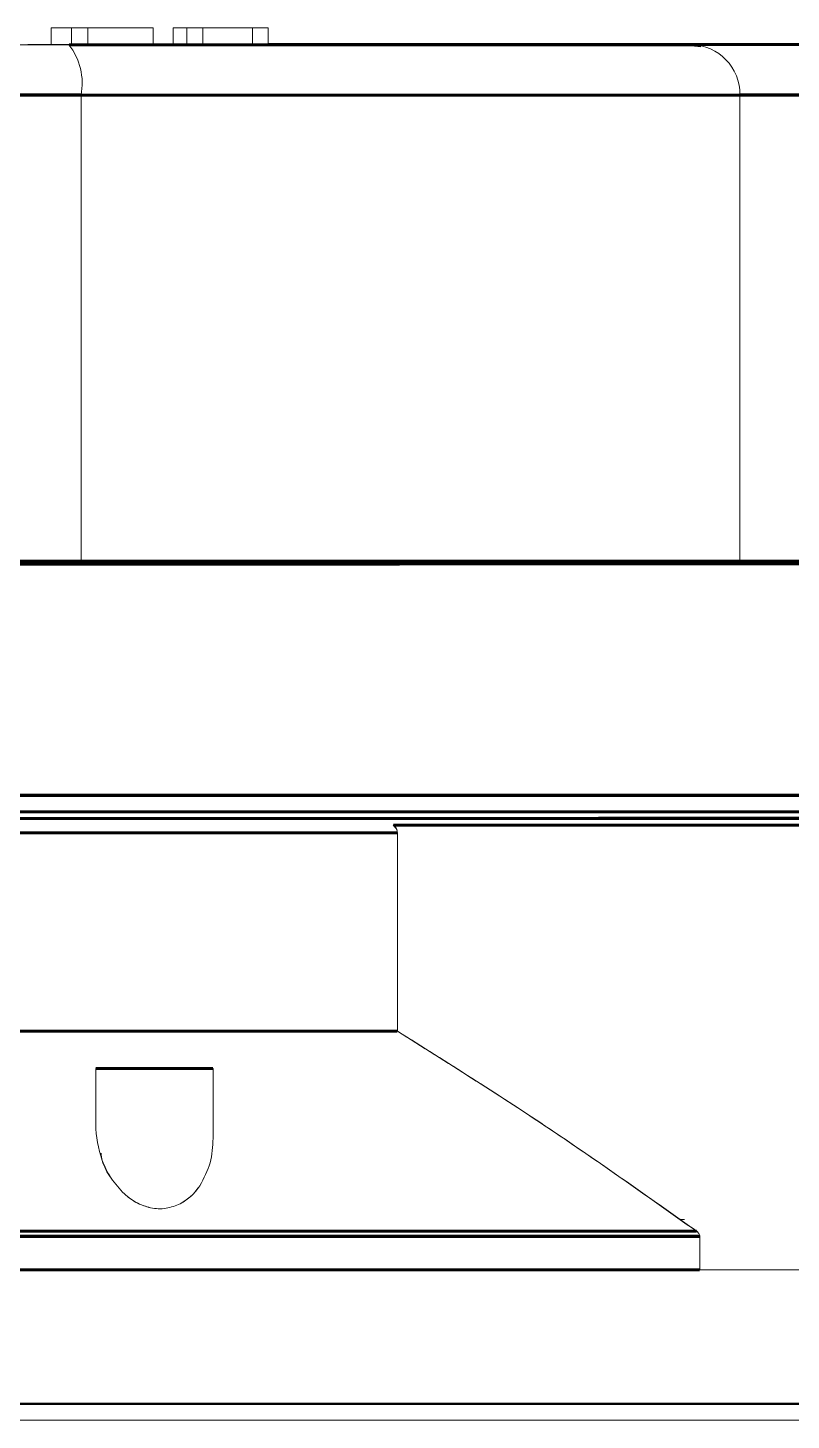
# Model space of a CAD drawing. Header units: millimetres. Extents: x -16985 to -606, y 2122 to 9380.
# Drawn here: x -12822.9 to -12777.4, y 7658.1 to 7741.1 of the extents above; entities that cross this region are included whole.
import ezdxf

# ---------------------------------------------------------------- set-up
doc = ezdxf.new("R2010")
doc.units = ezdxf.units.MM
doc.linetypes.add('K5LT_THIN', pattern=[0])

msp = doc.modelspace()

# ---------------------------------------------------------------- linework, layer by layer
at = {"color": 7, "linetype": 'K5LT_THIN', "lineweight": 18}
for p, q in [((-12821.524, 7741.069), (-12820.309, 7741.069)), ((-12820.309, 7741.069), (-12821.524, 7741.069)), ((-12821.524, 7741.069), (-12821.524, 7740.069)), ((-12819.339, 7741.069), (-12820.309, 7741.069)), ((-12820.309, 7741.069), (-12820.309, 7740.069)), ((-12820.309, 7741.069), (-12820.309, 7741.069)), ((-12820.309, 7741.069), (-12819.296, 7741.069)), ((-12820.309, 7741.069), (-12820.309, 7741.069)), ((-12819.339, 7740.069), (-12819.339, 7741.069)), ((-12815.448, 7741.069), (-12819.339, 7741.069)), ((-12819.296, 7741.069), (-12816.233, 7741.069)), ((-12819.296, 7741.069), (-12815.448, 7741.069)), ((-12819.296, 7741.069), (-12819.296, 7741.069)), ((-12819.296, 7741.069), (-12819.296, 7741.069)), ((-12816.233, 7741.069), (-12819.296, 7741.069)), ((-12815.448, 7741.069), (-12815.448, 7741.069)), ((-12815.448, 7741.069), (-12815.448, 7740.069)), ((-12814.254, 7740.069), (-12814.254, 7741.069)), ((-12813.308, 7741.069), (-12814.254, 7741.069)), ((-12814.254, 7741.069), (-12814.251, 7741.069)), ((-12814.25, 7741.069), (-12814.254, 7741.069)), ((-12814.251, 7741.069), (-12814.244, 7741.069)), ((-12814.243, 7741.069), (-12814.25, 7741.069)), ((-12814.244, 7741.069), (-12814.208, 7741.069)), ((-12814.152, 7741.069), (-12814.243, 7741.069)), ((-12814.208, 7741.069), (-12814.145, 7741.069)), ((-12814.07, 7741.069), (-12814.152, 7741.069)), ((-12814.145, 7741.069), (-12814.047, 7741.069)), ((-12813.958, 7741.069), (-12814.07, 7741.069)), ((-12814.047, 7741.069), (-12813.913, 7741.069)), ((-12813.82, 7741.069), (-12813.958, 7741.069)), ((-12813.913, 7741.069), (-12813.742, 7741.069)), ((-12813.656, 7741.069), (-12813.82, 7741.069)), ((-12813.742, 7741.069), (-12813.539, 7741.069)), ((-12813.471, 7741.069), (-12813.656, 7741.069)), ((-12813.539, 7741.069), (-12813.425, 7741.069)), ((-12813.266, 7741.069), (-12813.471, 7741.069)), ((-12813.392, 7741.069), (-12813.444, 7741.069)), ((-12813.444, 7741.069), (-12813.326, 7741.069)), ((-12813.444, 7740.069), (-12813.444, 7741.069)), ((-12812.482, 7741.069), (-12813.444, 7741.069)), ((-12813.392, 7741.069), (-12812.331, 7741.069)), ((-12813.338, 7741.069), (-12813.339, 7741.069)), ((-12813.326, 7741.069), (-12813.208, 7741.069)), ((-12813.308, 7741.069), (-12813.308, 7741.069)), ((-12811.618, 7741.069), (-12813.308, 7741.069)), ((-12813.308, 7741.069), (-12813.215, 7741.069)), ((-12813.024, 7741.069), (-12813.284, 7741.069)), ((-12813.046, 7741.069), (-12813.266, 7741.069)), ((-12813.215, 7741.069), (-12813.121, 7741.069)), ((-12813.208, 7741.069), (-12812.968, 7741.069)), ((-12811.49, 7741.069), (-12813.14, 7741.069)), ((-12813.14, 7741.069), (-12813.136, 7741.069)), ((-12813.14, 7741.069), (-12812.513, 7741.069)), ((-12813.136, 7741.069), (-12813.122, 7741.069)), ((-12813.122, 7741.069), (-12813.058, 7741.069)), ((-12813.121, 7741.069), (-12812.925, 7741.069)), ((-12813.058, 7741.069), (-12812.936, 7741.069)), ((-12812.296, 7741.069), (-12813.046, 7741.069)), ((-12813.012, 7741.069), (-12813.041, 7741.069)), ((-12812.871, 7741.069), (-12813.024, 7741.069)), ((-12812.976, 7741.069), (-12813.012, 7741.069)), ((-12812.924, 7741.069), (-12812.963, 7741.069)), ((-12812.936, 7741.069), (-12812.745, 7741.069)), ((-12812.925, 7741.069), (-12812.72, 7741.069)), ((-12812.807, 7741.069), (-12812.924, 7741.069)), ((-12812.603, 7741.069), (-12812.871, 7741.069)), ((-12812.67, 7741.069), (-12812.807, 7741.069)), ((-12812.745, 7741.069), (-12812.447, 7741.069)), ((-12812.725, 7741.069), (-12812.482, 7741.069)), ((-12812.72, 7741.069), (-12812.506, 7741.069)), ((-12812.593, 7741.069), (-12812.67, 7741.069)), ((-12812.513, 7741.069), (-12811.352, 7741.069)), ((-12812.506, 7741.069), (-12812.065, 7741.069)), ((-12812.482, 7741.069), (-12812.482, 7740.069)), ((-12809.536, 7741.069), (-12812.482, 7741.069)), ((-12812.447, 7741.069), (-12812.318, 7741.069)), ((-12812.105, 7741.069), (-12812.385, 7741.069)), ((-12812.318, 7741.069), (-12812.18, 7741.069)), ((-12811.753, 7741.069), (-12812.296, 7741.069)), ((-12812.273, 7741.069), (-12812.065, 7741.069)), ((-12812.18, 7741.069), (-12812.013, 7741.069)), ((-12811.957, 7741.069), (-12812.105, 7741.069)), ((-12811.812, 7741.069), (-12812.071, 7741.069)), ((-12812.065, 7741.069), (-12811.842, 7741.069)), ((-12812.065, 7741.069), (-12811.65, 7741.069)), ((-12812.013, 7741.069), (-12811.841, 7741.069)), ((-12811.656, 7741.069), (-12811.957, 7741.069)), ((-12811.841, 7741.069), (-12811.666, 7741.069)), ((-12811.309, 7741.069), (-12811.812, 7741.069)), ((-12811.615, 7741.069), (-12811.753, 7741.069)), ((-12811.666, 7741.069), (-12811.49, 7741.069)), ((-12811.65, 7741.069), (-12811.243, 7741.069)), ((-12809.724, 7741.069), (-12811.618, 7741.069)), ((-12811.618, 7741.069), (-12811.367, 7741.069)), ((-12811.477, 7741.069), (-12811.615, 7741.069)), ((-12811.49, 7741.069), (-12811.49, 7741.069)), ((-12811.49, 7741.069), (-12811.399, 7741.069)), ((-12810.344, 7741.069), (-12811.49, 7741.069)), ((-12811.477, 7741.069), (-12811.477, 7741.069)), ((-12811.345, 7741.069), (-12811.477, 7741.069)), ((-12811.477, 7741.069), (-12809.547, 7741.069)), ((-12811.399, 7741.069), (-12811.309, 7741.069)), ((-12811.367, 7741.069), (-12811.118, 7741.069)), ((-12811.138, 7741.069), (-12811.352, 7741.069)), ((-12811.352, 7741.069), (-12809.718, 7741.069)), ((-12811.212, 7741.069), (-12811.345, 7741.069)), ((-12811.073, 7741.069), (-12811.309, 7741.069)), ((-12811.309, 7741.069), (-12811.13, 7741.069)), ((-12811.243, 7741.069), (-12810.849, 7741.069)), ((-12810.949, 7741.069), (-12811.212, 7741.069)), ((-12810.925, 7741.069), (-12811.138, 7741.069)), ((-12811.13, 7741.069), (-12810.997, 7741.069)), ((-12811.118, 7741.069), (-12810.628, 7741.069)), ((-12810.649, 7741.069), (-12811.073, 7741.069)), ((-12810.997, 7741.069), (-12810.869, 7741.069)), ((-12810.689, 7741.069), (-12810.949, 7741.069)), ((-12810.505, 7741.069), (-12810.925, 7741.069)), ((-12810.869, 7741.069), (-12810.589, 7741.069)), ((-12810.849, 7741.069), (-12810.475, 7741.069)), ((-12810.436, 7741.069), (-12810.689, 7741.069)), ((-12810.465, 7741.069), (-12810.649, 7741.069)), ((-12810.628, 7741.069), (-12810.393, 7741.069)), ((-12810.589, 7741.069), (-12810.463, 7741.069)), ((-12810.102, 7741.069), (-12810.505, 7741.069)), ((-12810.475, 7741.069), (-12810.126, 7741.069)), ((-12810.2, 7741.069), (-12810.465, 7741.069)), ((-12810.463, 7741.069), (-12810.344, 7741.069)), ((-12810.193, 7741.069), (-12810.436, 7741.069)), ((-12810.393, 7741.069), (-12810.163, 7741.069)), ((-12810.344, 7741.069), (-12810.246, 7741.069)), ((-12810.246, 7741.069), (-12810.156, 7741.069)), ((-12810.057, 7741.069), (-12810.2, 7741.069)), ((-12809.961, 7741.069), (-12810.193, 7741.069)), ((-12810.163, 7741.069), (-12809.94, 7741.069)), ((-12810.156, 7741.069), (-12810.007, 7741.069)), ((-12810.126, 7741.069), (-12809.811, 7741.069)), ((-12809.907, 7741.069), (-12810.102, 7741.069)), ((-12809.941, 7741.069), (-12810.057, 7741.069)), ((-12810.007, 7741.069), (-12809.891, 7741.069)), ((-12809.745, 7741.069), (-12809.961, 7741.069)), ((-12809.799, 7741.069), (-12809.941, 7741.069)), ((-12809.94, 7741.069), (-12809.724, 7741.069)), ((-12809.718, 7741.069), (-12809.907, 7741.069)), ((-12809.891, 7741.069), (-12809.807, 7741.069)), ((-12809.811, 7741.069), (-12809.67, 7741.069)), ((-12809.807, 7741.069), (-12809.753, 7741.069)), ((-12809.754, 7741.069), (-12809.799, 7741.069)), ((-12809.724, 7741.069), (-12809.754, 7741.069)), ((-12809.753, 7741.069), (-12809.739, 7741.069)), ((-12809.645, 7741.069), (-12809.745, 7741.069)), ((-12809.739, 7741.069), (-12809.703, 7741.069)), ((-12809.718, 7741.069), (-12809.697, 7741.069)), ((-12809.709, 7741.069), (-12809.718, 7741.069)), ((-12809.703, 7741.069), (-12809.7, 7741.069)), ((-12809.7, 7741.069), (-12809.697, 7741.069)), ((-12809.697, 7741.069), (-12809.698, 7741.069)), ((-12809.547, 7741.069), (-12809.645, 7741.069)), ((-12809.41, 7741.069), (-12809.547, 7741.069)), ((-12809.536, 7741.069), (-12809.536, 7740.069)), ((-12809.282, 7741.069), (-12809.41, 7741.069)), ((-12809.405, 7741.069), (-12809.282, 7741.069)), ((-12809.282, 7741.069), (-12809.071, 7741.069)), ((-12809.068, 7741.069), (-12809.282, 7741.069)), ((-12809.071, 7741.069), (-12808.903, 7741.069)), ((-12808.773, 7741.069), (-12809.068, 7741.069)), ((-12808.903, 7741.069), (-12808.685, 7741.069)), ((-12808.694, 7741.069), (-12808.773, 7741.069)), ((-12808.655, 7741.069), (-12808.694, 7741.069)), ((-12808.685, 7741.069), (-12808.627, 7741.069)), ((-12808.624, 7741.069), (-12808.655, 7741.069)), ((-12808.627, 7741.069), (-12808.594, 7741.069)), ((-12808.605, 7741.069), (-12808.624, 7741.069)), ((-12808.596, 7741.069), (-12808.605, 7741.069)), ((-12808.585, 7741.069), (-12808.596, 7741.069)), ((-12808.594, 7741.069), (-12808.587, 7741.069)), ((-12808.583, 7741.069), (-12808.585, 7741.069)), ((-12808.583, 7740.069), (-12808.583, 7741.069)), ((-12822.087, 7740.063), (-12823.598, 7740.062)), ((-12822.916, 7740.072), (-12821.524, 7740.072)), ((-12822.916, 7740.072), (-12822.087, 7740.072)), ((-12822.087, 7740.072), (-12821.524, 7740.072)), ((-12820.474, 7740.063), (-12822.087, 7740.063)), ((-12821.524, 7740.069), (-12820.309, 7740.069)), ((-12821.524, 7740.069), (-12820.309, 7740.069)), ((-12813.926, 7740.063), (-12820.474, 7740.063)), ((-12820.309, 7740.069), (-12819.339, 7740.069)), ((-12820.309, 7740.069), (-12819.339, 7740.069)), ((-12819.339, 7740.069), (-12815.448, 7740.069)), ((-12819.339, 7740.069), (-12815.448, 7740.069)), ((-12815.448, 7740.072), (-12814.158, 7740.072)), ((-12815.448, 7740.072), (-12814.177, 7740.072)), ((-12814.152, 7740.069), (-12814.243, 7740.069)), ((-12814.178, 7740.069), (-12814.226, 7740.069)), ((-12814.174, 7740.069), (-12814.145, 7740.069)), ((-12814.145, 7740.069), (-12814.047, 7740.069)), ((-12814.047, 7740.069), (-12813.913, 7740.069)), ((-12807.722, 7740.063), (-12813.926, 7740.063)), ((-12813.913, 7740.069), (-12813.742, 7740.069)), ((-12813.061, 7740.069), (-12813.881, 7740.069)), ((-12813.656, 7740.069), (-12813.82, 7740.069)), ((-12813.742, 7740.069), (-12813.539, 7740.069)), ((-12813.471, 7740.069), (-12813.656, 7740.069)), ((-12813.539, 7740.069), (-12813.444, 7740.069)), ((-12813.444, 7740.069), (-12813.471, 7740.069)), ((-12813.444, 7740.072), (-12813.158, 7740.072)), ((-12813.444, 7740.072), (-12813.177, 7740.072)), ((-12813.392, 7740.069), (-12813.444, 7740.069)), ((-12813.392, 7740.069), (-12813.444, 7740.069)), ((-12813.444, 7740.069), (-12813.208, 7740.069)), ((-12813.444, 7740.069), (-12812.482, 7740.069)), ((-12812.482, 7740.069), (-12813.392, 7740.069)), ((-12813.284, 7740.069), (-12813.392, 7740.069)), ((-12813.224, 7740.069), (-12813.392, 7740.069)), ((-12813.392, 7740.069), (-12813.308, 7740.069)), ((-12813.308, 7740.069), (-12813.061, 7740.069)), ((-12813.308, 7740.069), (-12813.121, 7740.069)), ((-12813.173, 7740.069), (-12813.284, 7740.069)), ((-12813.14, 7740.069), (-12813.224, 7740.069)), ((-12813.208, 7740.069), (-12812.968, 7740.069)), ((-12812.948, 7740.069), (-12813.173, 7740.069)), ((-12813.027, 7740.069), (-12813.142, 7740.069)), ((-12813.121, 7740.069), (-12812.925, 7740.069)), ((-12813.012, 7740.069), (-12813.027, 7740.069)), ((-12812.968, 7740.069), (-12812.725, 7740.069)), ((-12812.641, 7740.069), (-12812.925, 7740.069)), ((-12812.925, 7740.069), (-12812.72, 7740.069)), ((-12812.807, 7740.069), (-12812.846, 7740.069)), ((-12812.67, 7740.069), (-12812.807, 7740.069)), ((-12812.795, 7740.069), (-12811.618, 7740.069)), ((-12812.513, 7740.069), (-12812.739, 7740.069)), ((-12812.725, 7740.069), (-12812.482, 7740.069)), ((-12812.72, 7740.069), (-12812.506, 7740.069)), ((-12812.677, 7740.069), (-12812.482, 7740.069)), ((-12812.593, 7740.069), (-12812.67, 7740.069)), ((-12812.655, 7740.069), (-12812.564, 7740.069)), ((-12812.487, 7740.069), (-12812.641, 7740.069)), ((-12812.506, 7740.069), (-12812.065, 7740.069)), ((-12812.482, 7740.069), (-12809.536, 7740.069)), ((-12812.105, 7740.069), (-12812.331, 7740.069)), ((-12812.273, 7740.069), (-12812.065, 7740.069)), ((-12812.18, 7740.069), (-12812.111, 7740.069)), ((-12811.615, 7740.069), (-12812.169, 7740.069)), ((-12811.957, 7740.069), (-12812.105, 7740.069)), ((-12812.065, 7740.069), (-12811.65, 7740.069)), ((-12812.065, 7740.069), (-12811.842, 7740.069)), ((-12812.013, 7740.069), (-12811.841, 7740.069)), ((-12811.656, 7740.069), (-12811.957, 7740.069)), ((-12811.477, 7740.069), (-12811.941, 7740.069)), ((-12811.941, 7740.069), (-12811.49, 7740.069)), ((-12811.753, 7740.069), (-12811.927, 7740.069)), ((-12811.92, 7740.072), (-12811.725, 7740.072)), ((-12811.89, 7740.072), (-12811.615, 7740.072)), ((-12811.842, 7740.069), (-12811.618, 7740.069)), ((-12811.841, 7740.069), (-12811.666, 7740.069)), ((-12811.618, 7740.069), (-12811.753, 7740.069)), ((-12811.666, 7740.069), (-12811.618, 7740.069)), ((-12811.65, 7740.069), (-12811.243, 7740.069)), ((-12810.873, 7740.069), (-12811.352, 7740.069)), ((-12811.138, 7740.069), (-12811.352, 7740.069)), ((-12811.345, 7740.072), (-12810.873, 7740.072)), ((-12810.914, 7740.069), (-12811.309, 7740.069)), ((-12811.243, 7740.069), (-12810.849, 7740.069)), ((-12811.242, 7740.069), (-12810.759, 7740.069)), ((-12811.064, 7740.069), (-12811.242, 7740.069)), ((-12811.217, 7740.069), (-12811.13, 7740.069)), ((-12810.949, 7740.069), (-12811.212, 7740.069)), ((-12811.198, 7740.072), (-12811.032, 7740.072)), ((-12810.925, 7740.069), (-12811.138, 7740.069)), ((-12811.13, 7740.069), (-12810.997, 7740.069)), ((-12810.997, 7740.069), (-12810.869, 7740.069)), ((-12810.844, 7740.069), (-12810.925, 7740.069)), ((-12810.897, 7740.069), (-12810.914, 7740.069)), ((-12810.869, 7740.069), (-12810.821, 7740.069)), ((-12810.849, 7740.069), (-12810.475, 7740.069)), ((-12810.475, 7740.069), (-12810.126, 7740.069)), ((-12809.942, 7740.069), (-12810.465, 7740.069)), ((-12810.447, 7740.072), (-12810.21, 7740.072)), ((-12810.203, 7740.069), (-12810.36, 7740.069)), ((-12810.344, 7740.069), (-12810.201, 7740.069)), ((-12810.344, 7740.069), (-12810.246, 7740.069)), ((-12810.193, 7740.069), (-12810.344, 7740.069)), ((-12810.314, 7740.072), (-12810.077, 7740.072)), ((-12810.102, 7740.069), (-12810.301, 7740.069)), ((-12810.051, 7740.069), (-12810.278, 7740.069)), ((-12810.246, 7740.069), (-12810.156, 7740.069)), ((-12810.126, 7740.069), (-12809.811, 7740.069)), ((-12809.799, 7740.069), (-12809.822, 7740.069)), ((-12809.811, 7740.069), (-12809.67, 7740.069)), ((-12809.807, 7740.069), (-12809.753, 7740.069)), ((-12809.792, 7740.069), (-12809.799, 7740.069)), ((-12809.718, 7740.069), (-12809.776, 7740.069)), ((-12809.766, 7740.069), (-12809.724, 7740.069)), ((-12809.753, 7740.069), (-12809.739, 7740.069)), ((-12809.547, 7740.069), (-12809.739, 7740.069)), ((-12809.739, 7740.069), (-12809.718, 7740.069)), ((-12809.697, 7740.069), (-12809.718, 7740.069)), ((-12809.709, 7740.069), (-12809.718, 7740.069)), ((-12809.547, 7740.069), (-12809.698, 7740.069)), ((-12809.663, 7740.072), (-12809.095, 7740.072)), ((-12809.646, 7740.072), (-12808.921, 7740.072)), ((-12808.95, 7740.069), (-12809.547, 7740.069)), ((-12809.41, 7740.069), (-12809.547, 7740.069)), ((-12809.282, 7740.069), (-12809.41, 7740.069)), ((-12809.405, 7740.069), (-12809.282, 7740.069)), ((-12809.282, 7740.069), (-12809.071, 7740.069)), ((-12809.068, 7740.069), (-12809.282, 7740.069)), ((-12809.071, 7740.069), (-12808.775, 7740.069)), ((-12808.88, 7740.069), (-12809.068, 7740.069)), ((-12808.775, 7740.069), (-12808.747, 7740.069)), ((-12808.733, 7740.072), (-12807.721, 7740.072)), ((-12801.976, 7740.063), (-12807.722, 7740.063)), ((-12807.721, 7740.072), (-12801.975, 7740.071)), ((-12796.792, 7740.064), (-12801.976, 7740.063)), ((-12801.975, 7740.071), (-12796.791, 7740.071)), ((-12792.265, 7740.064), (-12796.792, 7740.064)), ((-12796.791, 7740.071), (-12792.264, 7740.07)), ((-12788.477, 7740.065), (-12792.265, 7740.064)), ((-12792.264, 7740.07), (-12788.476, 7740.07)), ((-12785.497, 7740.065), (-12788.477, 7740.065)), ((-12788.476, 7740.07), (-12785.497, 7740.069)), ((-12785.497, 7740.069), (-12783.379, 7740.068)), ((-12783.38, 7740.066), (-12785.497, 7740.065)), ((-12782.84, 7740.066), (-12783.38, 7740.066)), ((-12783.379, 7740.068), (-12782.84, 7740.068)), ((-12782.84, 7740.068), (-12782.059, 7740.068)), ((-12782.059, 7740.066), (-12782.84, 7740.066)), ((-12782.059, 7740.068), (-12781.053, 7740.068)), ((-12781.054, 7740.066), (-12782.059, 7740.066)), ((-12779.849, 7740.067), (-12781.054, 7740.066)), ((-12781.053, 7740.068), (-12779.849, 7740.068)), ((-12779.849, 7740.068), (-12778.473, 7740.068)), ((-12778.473, 7740.067), (-12779.849, 7740.067)), ((-12778.473, 7740.068), (-12776.96, 7740.068)), ((-12776.96, 7740.067), (-12778.473, 7740.067)), ((-12819.746, 7737.062), (-12819.746, 7709.277)), ((-12780.469, 7737.068), (-12780.469, 7737.066)), ((-12780.246, 7737.068), (-12780.469, 7737.068)), ((-12780.469, 7709.281), (-12780.469, 7737.066)), ((-12826.088, 7709.275), (-12819.366, 7709.275)), ((-12822.018, 7709.277), (-12823.016, 7709.277)), ((-12820.919, 7709.277), (-12822.018, 7709.277)), ((-12819.746, 7709.277), (-12820.919, 7709.277)), ((-12812.812, 7709.277), (-12819.746, 7709.277)), ((-12819.366, 7709.275), (-12812.775, 7709.276)), ((-12806.244, 7709.277), (-12812.812, 7709.277)), ((-12812.775, 7709.276), (-12806.377, 7709.276)), ((-12806.377, 7709.276), (-12800.235, 7709.276)), ((-12800.159, 7709.278), (-12806.244, 7709.277)), ((-12800.235, 7709.276), (-12794.407, 7709.276)), ((-12794.671, 7709.278), (-12800.159, 7709.278)), ((-12789.877, 7709.279), (-12794.671, 7709.278)), ((-12794.407, 7709.276), (-12788.949, 7709.277)), ((-12785.867, 7709.279), (-12789.877, 7709.279)), ((-12788.949, 7709.277), (-12783.915, 7709.277)), ((-12782.711, 7709.28), (-12785.867, 7709.279)), ((-12783.915, 7709.277), (-12779.351, 7709.278)), ((-12780.469, 7709.281), (-12782.711, 7709.28)), ((-12780.077, 7709.281), (-12780.469, 7709.281)), ((-12779.509, 7709.281), (-12780.077, 7709.281)), ((-12778.778, 7709.281), (-12779.509, 7709.281)), ((-12779.351, 7709.278), (-12775.304, 7709.278)), ((-12777.902, 7709.281), (-12778.778, 7709.281)), ((-12776.901, 7709.281), (-12777.902, 7709.281)), ((-12801.132, 7693.55), (-12792.618, 7693.55)), ((-12764.875, 7693.549), (-12801.132, 7693.55)), ((-12764.875, 7693.549), (-12801.132, 7693.55)), ((-12800.963, 7693.348), (-12801.132, 7693.55)), ((-12792.618, 7693.55), (-12774.779, 7693.549)), ((-12774.779, 7693.549), (-12792.618, 7693.55)), ((-12800.891, 7693.093), (-12800.891, 7681.277)), ((-12818.875, 7679.049), (-12818.875, 7679.05)), ((-12818.875, 7679.05), (-12811.875, 7679.05)), ((-12818.807, 7679.049), (-12818.875, 7679.049)), ((-12818.875, 7679.049), (-12818.875, 7675.776)), ((-12818.608, 7679.049), (-12818.807, 7679.049)), ((-12818.285, 7679.049), (-12818.608, 7679.049)), ((-12817.849, 7679.049), (-12818.285, 7679.049)), ((-12817.319, 7679.049), (-12817.849, 7679.049)), ((-12816.714, 7679.049), (-12817.319, 7679.049)), ((-12816.875, 7679.049), (-12816.76, 7679.049)), ((-12816.76, 7679.049), (-12816.875, 7679.049)), ((-12816.76, 7679.049), (-12816.435, 7679.049)), ((-12816.435, 7679.049), (-12816.76, 7679.049)), ((-12816.057, 7679.049), (-12816.714, 7679.049)), ((-12816.435, 7679.049), (-12815.948, 7679.049)), ((-12815.948, 7679.049), (-12816.435, 7679.049)), ((-12815.375, 7679.049), (-12816.057, 7679.049)), ((-12815.948, 7679.049), (-12815.375, 7679.049)), ((-12815.375, 7679.049), (-12815.948, 7679.049)), ((-12814.692, 7679.049), (-12815.375, 7679.049)), ((-12815.375, 7679.049), (-12814.801, 7679.049)), ((-12814.801, 7679.049), (-12815.375, 7679.049)), ((-12814.801, 7679.049), (-12814.314, 7679.049)), ((-12814.314, 7679.049), (-12814.801, 7679.049)), ((-12814.035, 7679.049), (-12814.692, 7679.049)), ((-12814.314, 7679.049), (-12813.989, 7679.049)), ((-12813.989, 7679.049), (-12814.314, 7679.049)), ((-12813.43, 7679.049), (-12814.035, 7679.049)), ((-12813.989, 7679.049), (-12813.875, 7679.049)), ((-12813.875, 7679.049), (-12813.989, 7679.049)), ((-12812.9, 7679.049), (-12813.43, 7679.049)), ((-12812.464, 7679.049), (-12812.9, 7679.049)), ((-12812.141, 7679.049), (-12812.464, 7679.049)), ((-12811.942, 7679.049), (-12812.141, 7679.049)), ((-12811.875, 7679.049), (-12811.942, 7679.049)), ((-12811.875, 7679.049), (-12811.875, 7679.05)), ((-12811.875, 7679.05), (-12811.875, 7674.895)), ((-12811.875, 7674.895), (-12811.875, 7679.049)), ((-12783.773, 7670.05), (-12784.006, 7670.05)), ((-12783.049, 7669.348), (-12782.921, 7669.221)), ((-12782.921, 7669.221), (-12783.049, 7669.348)), ((-12782.865, 7667.049), (-12782.865, 7669.049)), ((-12782.865, 7669.049), (-12782.865, 7667.049)), ((-12803.194, 7667.049), (-12823.875, 7667.049)), ((-12823.875, 7667.049), (-12810.068, 7667.049)), ((-12810.068, 7667.049), (-12798.06, 7667.049)), ((-12782.865, 7667.049), (-12803.194, 7667.049)), ((-12782.865, 7667.049), (-12764.875, 7667.049)), ((-12764.875, 7667.049), (-12782.865, 7667.049)), ((-13128.875, 7659.112), (-12096.875, 7659.107)), ((-12096.875, 7659.09), (-13128.875, 7659.095)), ((-12096.875, 7659.038), (-13128.875, 7659.043)), ((-13128.875, 7659.026), (-12096.875, 7659.02)), ((-13126.875, 7659.066), (-12098.875, 7659.066)), ((-12802.875, 7659.11), (-12822.875, 7659.11)), ((-12822.875, 7659.11), (-12822.875, 7659.108)), ((-12822.875, 7659.108), (-12802.875, 7659.108)), ((-12802.875, 7659.108), (-12822.875, 7659.108)), ((-12822.875, 7659.108), (-12822.875, 7659.106)), ((-12822.875, 7659.106), (-12802.875, 7659.106)), ((-12802.875, 7659.105), (-12822.875, 7659.106)), ((-12822.875, 7659.106), (-12822.875, 7659.104)), ((-12822.875, 7659.104), (-12802.875, 7659.103)), ((-12802.875, 7659.1), (-12822.875, 7659.101)), ((-12822.875, 7659.101), (-12822.875, 7659.099)), ((-12822.875, 7659.099), (-12802.875, 7659.099)), ((-12802.875, 7659.098), (-12822.875, 7659.098)), ((-12822.875, 7659.098), (-12822.875, 7659.096)), ((-12822.875, 7659.096), (-12802.875, 7659.096)), ((-12802.875, 7659.096), (-12822.875, 7659.096)), ((-12822.875, 7659.096), (-12822.875, 7659.094)), ((-12822.875, 7659.094), (-12802.875, 7659.094)), ((-12822.875, 7659.039), (-12822.875, 7659.041)), ((-12822.875, 7659.041), (-12802.875, 7659.041)), ((-12822.875, 7659.037), (-12822.875, 7659.039)), ((-12822.875, 7659.039), (-12802.875, 7659.039)), ((-12802.875, 7659.039), (-12822.875, 7659.039)), ((-12802.875, 7659.037), (-12822.875, 7659.037)), ((-12822.875, 7659.034), (-12822.875, 7659.036)), ((-12822.875, 7659.036), (-12802.875, 7659.036)), ((-12802.875, 7659.034), (-12822.875, 7659.034)), ((-12822.875, 7659.029), (-12822.875, 7659.031)), ((-12822.875, 7659.031), (-12802.875, 7659.031)), ((-12822.875, 7659.027), (-12822.875, 7659.029)), ((-12822.875, 7659.029), (-12802.875, 7659.029)), ((-12802.875, 7659.029), (-12822.875, 7659.029)), ((-12802.875, 7659.027), (-12822.875, 7659.027)), ((-12822.875, 7659.024), (-12822.875, 7659.026)), ((-12822.875, 7659.026), (-12802.875, 7659.026)), ((-12802.875, 7659.024), (-12822.875, 7659.024)), ((-12802.875, 7659.108), (-12802.875, 7659.11)), ((-12802.875, 7659.106), (-12802.875, 7659.108)), ((-12802.875, 7659.103), (-12802.875, 7659.105)), ((-12802.875, 7659.099), (-12802.875, 7659.1)), ((-12802.875, 7659.096), (-12802.875, 7659.098)), ((-12802.875, 7659.094), (-12802.875, 7659.096)), ((-12802.875, 7659.041), (-12802.875, 7659.039)), ((-12802.875, 7659.039), (-12802.875, 7659.037)), ((-12802.875, 7659.036), (-12802.875, 7659.034)), ((-12802.875, 7659.031), (-12802.875, 7659.029)), ((-12802.875, 7659.029), (-12802.875, 7659.027)), ((-12802.875, 7659.026), (-12802.875, 7659.024)), ((-12777.875, 7659.11), (-12797.875, 7659.11)), ((-12797.875, 7659.11), (-12797.875, 7659.108)), ((-12797.875, 7659.108), (-12777.875, 7659.108)), ((-12777.875, 7659.108), (-12797.875, 7659.108)), ((-12797.875, 7659.108), (-12797.875, 7659.106)), ((-12797.875, 7659.106), (-12777.875, 7659.106)), ((-12777.875, 7659.105), (-12797.875, 7659.105)), ((-12797.875, 7659.105), (-12797.875, 7659.103)), ((-12797.875, 7659.103), (-12777.875, 7659.103)), ((-12777.875, 7659.1), (-12797.875, 7659.1)), ((-12797.875, 7659.1), (-12797.875, 7659.098)), ((-12797.875, 7659.098), (-12777.875, 7659.098)), ((-12777.875, 7659.098), (-12797.875, 7659.098)), ((-12797.875, 7659.098), (-12797.875, 7659.096)), ((-12797.875, 7659.096), (-12777.875, 7659.096)), ((-12777.875, 7659.095), (-12797.875, 7659.096)), ((-12797.875, 7659.096), (-12797.875, 7659.094)), ((-12797.875, 7659.094), (-12777.875, 7659.093)), ((-12797.875, 7659.039), (-12797.875, 7659.041)), ((-12797.875, 7659.041), (-12777.875, 7659.041)), ((-12797.875, 7659.037), (-12797.875, 7659.039)), ((-12797.875, 7659.039), (-12777.875, 7659.038)), ((-12777.875, 7659.039), (-12797.875, 7659.039)), ((-12777.875, 7659.036), (-12797.875, 7659.037)), ((-12797.875, 7659.034), (-12797.875, 7659.036)), ((-12797.875, 7659.036), (-12777.875, 7659.036)), ((-12777.875, 7659.034), (-12797.875, 7659.034)), ((-12797.875, 7659.029), (-12797.875, 7659.031)), ((-12797.875, 7659.031), (-12777.875, 7659.031)), ((-12797.875, 7659.027), (-12797.875, 7659.029)), ((-12797.875, 7659.029), (-12777.875, 7659.029)), ((-12777.875, 7659.029), (-12797.875, 7659.029)), ((-12777.875, 7659.027), (-12797.875, 7659.027)), ((-12797.875, 7659.024), (-12797.875, 7659.026)), ((-12797.875, 7659.026), (-12777.875, 7659.026)), ((-12777.875, 7659.024), (-12797.875, 7659.024)), ((-12777.875, 7659.108), (-12777.875, 7659.11)), ((-12777.875, 7659.106), (-12777.875, 7659.108)), ((-12777.875, 7659.103), (-12777.875, 7659.105)), ((-12777.875, 7659.098), (-12777.875, 7659.1)), ((-12777.875, 7659.096), (-12777.875, 7659.098)), ((-12777.875, 7659.093), (-12777.875, 7659.095)), ((-12777.875, 7659.041), (-12777.875, 7659.039)), ((-12777.875, 7659.038), (-12777.875, 7659.036)), ((-12777.875, 7659.036), (-12777.875, 7659.034)), ((-12777.875, 7659.031), (-12777.875, 7659.029)), ((-12777.875, 7659.029), (-12777.875, 7659.027)), ((-12777.875, 7659.026), (-12777.875, 7659.024)), ((-13147.325, 7658.094), (-11582.439, 7658.094))]:
    msp.add_line(p, q, dxfattribs=at)
at = {"color": 7, "linetype": 'K5LT_THIN', "const_width": 0.18}
for points in [[(-12783.38, 7740.066), (-12784.578, 7740.066), (-12786.11, 7740.065), (-12787.964, 7740.065), (-12790.128, 7740.065), (-12792.588, 7740.064), (-12795.325, 7740.064), (-12798.321, 7740.064), (-12801.556, 7740.063), (-12805.006, 7740.063), (-12808.649, 7740.063), (-12812.459, 7740.063), (-12816.41, 7740.063), (-12820.474, 7740.063)], [(-12808.618, 7740.072), (-12805.006, 7740.071), (-12801.555, 7740.071), (-12798.32, 7740.071), (-12795.324, 7740.071), (-12792.587, 7740.07), (-12790.128, 7740.07), (-12787.964, 7740.07), (-12786.109, 7740.069), (-12784.578, 7740.069), (-12783.379, 7740.068)], [(-12782.777, 7740.004), (-12782.812, 7740.011), (-12783.379, 7740.068)], [(-12783.379, 7740.068), (-12782.84, 7740.068), (-12782.059, 7740.068), (-12781.053, 7740.068), (-12779.849, 7740.068), (-12778.473, 7740.068), (-12776.96, 7740.068), (-12775.345, 7740.068), (-12773.667, 7740.068)], [(-12825.774, 7737.062), (-12825.571, 7737.062), (-12825.182, 7737.062), (-12824.617, 7737.062), (-12823.889, 7737.062), (-12823.016, 7737.062), (-12822.018, 7737.062), (-12820.919, 7737.062), (-12819.746, 7737.062)], [(-12819.745, 7737.073), (-12820.918, 7737.073), (-12822.017, 7737.073), (-12823.015, 7737.073), (-12823.888, 7737.073), (-12824.616, 7737.073), (-12825.181, 7737.073), (-12825.57, 7737.073), (-12825.772, 7737.073)], [(-12780.469, 7737.066), (-12781.738, 7737.065), (-12783.36, 7737.065), (-12785.324, 7737.065), (-12787.615, 7737.064), (-12790.219, 7737.064), (-12793.117, 7737.064), (-12796.29, 7737.063), (-12799.715, 7737.063), (-12803.368, 7737.063), (-12807.225, 7737.063), (-12811.259, 7737.063), (-12815.443, 7737.062), (-12819.746, 7737.062)], [(-12819.746, 7737.062), (-12815.443, 7737.062), (-12811.259, 7737.063), (-12807.225, 7737.063), (-12803.368, 7737.063), (-12799.715, 7737.063), (-12796.29, 7737.063), (-12793.117, 7737.064), (-12790.219, 7737.064), (-12787.615, 7737.064), (-12785.324, 7737.065), (-12783.36, 7737.065), (-12781.738, 7737.065), (-12780.469, 7737.066)], [(-12773.406, 7737.068), (-12774.626, 7737.068), (-12775.8, 7737.068), (-12776.901, 7737.068), (-12777.901, 7737.068), (-12778.777, 7737.068), (-12779.508, 7737.068), (-12780.077, 7737.068), (-12780.469, 7737.068)], [(-12780.469, 7737.066), (-12780.077, 7737.066), (-12779.509, 7737.066), (-12778.778, 7737.066), (-12777.902, 7737.066), (-12776.901, 7737.066), (-12775.801, 7737.066), (-12774.626, 7737.066), (-12773.406, 7737.066)], [(-12774.626, 7709.278), (-12777.445, 7709.278), (-12780.546, 7709.277), (-12783.915, 7709.277), (-12787.532, 7709.277), (-12791.381, 7709.277), (-12795.441, 7709.276), (-12799.691, 7709.276), (-12804.111, 7709.276), (-12808.678, 7709.276), (-12813.367, 7709.276), (-12818.156, 7709.275), (-12823.021, 7709.275), (-12827.935, 7709.275), (-12832.874, 7709.275)], [(-12819.746, 7709.277), (-12820.919, 7709.277), (-12822.018, 7709.277), (-12823.016, 7709.277), (-12823.89, 7709.277), (-12824.617, 7709.277), (-12825.182, 7709.277), (-12825.571, 7709.276), (-12825.774, 7709.276)], [(-12819.746, 7709.277), (-12815.443, 7709.277), (-12811.26, 7709.277), (-12807.226, 7709.277), (-12803.368, 7709.278), (-12799.715, 7709.278), (-12796.29, 7709.278), (-12793.117, 7709.278), (-12790.219, 7709.279), (-12787.615, 7709.279), (-12785.324, 7709.279), (-12783.36, 7709.28), (-12781.738, 7709.28), (-12780.469, 7709.281)], [(-12773.406, 7709.281), (-12774.626, 7709.281), (-12775.801, 7709.281), (-12776.901, 7709.281), (-12777.902, 7709.281), (-12778.778, 7709.281), (-12779.509, 7709.281), (-12780.077, 7709.281), (-12780.469, 7709.281)], [(-12832.874, 7709.117), (-12827.756, 7709.117), (-12822.663, 7709.117), (-12817.623, 7709.117), (-12812.66, 7709.117), (-12807.8, 7709.117), (-12803.068, 7709.117), (-12798.488, 7709.118), (-12794.083, 7709.118), (-12789.876, 7709.118), (-12785.888, 7709.118), (-12782.139, 7709.119), (-12778.649, 7709.119), (-12775.435, 7709.119), (-12772.514, 7709.12), (-12769.901, 7709.12), (-12767.608, 7709.121), (-12765.648, 7709.121), (-12764.03, 7709.122), (-12762.764, 7709.122), (-12761.854, 7709.123), (-12761.307, 7709.123), (-12761.124, 7709.124)], [(-12761.124, 7709.124), (-12761.307, 7709.123), (-12761.854, 7709.123), (-12762.764, 7709.122), (-12764.03, 7709.122), (-12765.648, 7709.121), (-12767.608, 7709.121), (-12769.901, 7709.12), (-12772.514, 7709.12), (-12775.435, 7709.119), (-12778.649, 7709.119), (-12782.139, 7709.119), (-12785.888, 7709.118), (-12789.876, 7709.118), (-12794.083, 7709.118), (-12798.488, 7709.118), (-12803.068, 7709.117), (-12807.8, 7709.117), (-12812.66, 7709.117), (-12817.623, 7709.117), (-12822.663, 7709.117), (-12827.756, 7709.117), (-12832.874, 7709.117)], [(-12742.562, 7695.332), (-12750.107, 7695.332), (-12757.84, 7695.331), (-12765.743, 7695.331), (-12773.798, 7695.331), (-12781.986, 7695.331), (-12790.29, 7695.33), (-12798.691, 7695.33), (-12807.169, 7695.33), (-12815.705, 7695.33), (-12824.28, 7695.33), (-12832.874, 7695.33)], [(-12832.874, 7695.33), (-12824.885, 7695.33), (-12816.911, 7695.33), (-12808.968, 7695.33), (-12801.072, 7695.33), (-12793.238, 7695.33), (-12785.482, 7695.331), (-12777.819, 7695.331), (-12770.263, 7695.331)], [(-12743.561, 7694.34), (-12750.911, 7694.339), (-12758.435, 7694.339), (-12766.116, 7694.339), (-12773.938, 7694.339), (-12781.884, 7694.338), (-12789.938, 7694.338), (-12798.083, 7694.338), (-12806.3, 7694.338), (-12814.574, 7694.338), (-12822.887, 7694.338), (-12831.221, 7694.338)], [(-12831.221, 7694.338), (-12822.887, 7694.338), (-12814.574, 7694.338), (-12806.3, 7694.338), (-12798.083, 7694.338), (-12789.938, 7694.338), (-12781.884, 7694.338), (-12773.938, 7694.339), (-12766.116, 7694.339), (-12758.435, 7694.339), (-12750.911, 7694.339), (-12743.561, 7694.34)], [(-12831.02, 7693.959), (-12822.723, 7693.959), (-12814.447, 7693.959), (-12806.21, 7693.959), (-12798.029, 7693.959), (-12789.92, 7693.959), (-12781.902, 7693.96), (-12773.99, 7693.96), (-12766.201, 7693.96), (-12758.552, 7693.96), (-12751.058, 7693.961), (-12743.735, 7693.961)], [(-12743.735, 7693.961), (-12751.058, 7693.961), (-12758.552, 7693.96), (-12766.201, 7693.96), (-12773.99, 7693.96), (-12781.902, 7693.96), (-12789.92, 7693.959), (-12798.029, 7693.959), (-12806.21, 7693.959), (-12814.447, 7693.959), (-12822.723, 7693.959), (-12831.02, 7693.959)], [(-12801.132, 7693.55), (-12796.893, 7693.55), (-12792.675, 7693.55), (-12788.479, 7693.55), (-12784.308, 7693.55), (-12780.164, 7693.55), (-12776.05, 7693.55), (-12771.968, 7693.55), (-12767.92, 7693.551)], [(-12774.345, 7693.55), (-12776.598, 7693.55), (-12778.861, 7693.55), (-12781.133, 7693.55), (-12783.414, 7693.55), (-12785.703, 7693.55), (-12788, 7693.55), (-12790.305, 7693.55), (-12792.618, 7693.55)], [(-12800.891, 7693.093), (-12808.832, 7693.093), (-12816.82, 7693.093), (-12824.839, 7693.093), (-12832.874, 7693.093), (-12840.909, 7693.093), (-12848.929, 7693.093), (-12856.917, 7693.093), (-12864.858, 7693.093)], [(-12864.858, 7693.093), (-12856.917, 7693.093), (-12848.929, 7693.093), (-12840.909, 7693.093), (-12832.874, 7693.093), (-12824.839, 7693.093), (-12816.82, 7693.093), (-12808.832, 7693.093), (-12800.891, 7693.093)], [(-12800.891, 7681.277), (-12803.743, 7681.277), (-12806.603, 7681.277), (-12809.469, 7681.277), (-12812.341, 7681.277), (-12815.219, 7681.277), (-12818.1, 7681.277), (-12820.986, 7681.277), (-12823.875, 7681.277)], [(-12823.875, 7681.277), (-12820.986, 7681.277), (-12818.1, 7681.277), (-12815.219, 7681.277), (-12812.341, 7681.277), (-12809.469, 7681.277), (-12806.603, 7681.277), (-12803.743, 7681.277), (-12800.891, 7681.277)], [(-12818.875, 7679.05), (-12817.998, 7679.05), (-12817.122, 7679.05), (-12816.247, 7679.05), (-12815.371, 7679.05), (-12814.496, 7679.05), (-12813.622, 7679.05), (-12812.748, 7679.05), (-12811.875, 7679.05)], [(-12811.875, 7679.049), (-12812.086, 7679.049), (-12812.693, 7679.049), (-12813.625, 7679.049), (-12814.767, 7679.049), (-12815.982, 7679.049), (-12817.125, 7679.049), (-12818.056, 7679.049), (-12818.663, 7679.049), (-12818.875, 7679.049)], [(-12823.875, 7669.348), (-12818.709, 7669.348), (-12813.553, 7669.348), (-12808.411, 7669.348), (-12803.288, 7669.348), (-12798.186, 7669.348), (-12793.11, 7669.348), (-12788.063, 7669.348), (-12783.049, 7669.348)], [(-12783.049, 7669.348), (-12788.063, 7669.348), (-12793.11, 7669.348), (-12798.186, 7669.348), (-12803.288, 7669.348), (-12808.411, 7669.348), (-12813.553, 7669.348), (-12818.709, 7669.348), (-12823.875, 7669.348)], [(-12782.865, 7669.049), (-12787.901, 7669.049), (-12792.97, 7669.049), (-12798.069, 7669.049), (-12803.194, 7669.049), (-12808.341, 7669.049), (-12813.505, 7669.049), (-12818.685, 7669.049), (-12823.875, 7669.049)], [(-12823.875, 7669.049), (-12818.685, 7669.049), (-12813.505, 7669.049), (-12808.341, 7669.049), (-12803.194, 7669.049), (-12798.069, 7669.049), (-12792.97, 7669.049), (-12787.901, 7669.049), (-12782.865, 7669.049)], [(-12823.875, 7667.049), (-12818.685, 7667.049), (-12813.506, 7667.049), (-12808.341, 7667.049), (-12803.194, 7667.049), (-12798.069, 7667.049), (-12792.97, 7667.049), (-12787.901, 7667.049), (-12782.865, 7667.049)]]:
    msp.add_lwpolyline(points, dxfattribs=at)
at = {"color": 7, "linetype": 'K5LT_THIN', "lineweight": 18}
for centre, radius, start, end in [((-12823.383, 7737.768), 3.705, 349.01785, 38.26747), ((-12783.425, 7737.11), 2.956, 359.14327, 89.11497)]:
    msp.add_arc(centre, radius, start, end, dxfattribs=at)
for points, knots in [([(-12814.254, 7741.069), (-12814.214, 7741.069), (-12814.135, 7741.069), (-12813.383, 7741.069), (-12812.453, 7741.069), (-12811.803, 7741.069), (-12811.477, 7741.069)], [0, 0, 0, 0, 0.279923, 0.559295, 0.779501, 1, 1, 1, 1]), ([(-12812.331, 7741.069), (-12811.939, 7741.069), (-12811.156, 7741.069), (-12810.038, 7741.069), (-12809.843, 7741.069), (-12809.724, 7741.069)], [0, 0, 0, 0, 0.280751, 0.560701, 1, 1, 1, 1]), ([(-12809.697, 7741.069), (-12809.699, 7741.069), (-12809.703, 7741.069), (-12810.149, 7741.069), (-12810.344, 7741.069)], [0, 0, 0, 0, 0.56163, 1, 1, 1, 1]), ([(-12809.547, 7741.069), (-12809.356, 7741.069), (-12808.975, 7741.069), (-12808.641, 7741.069), (-12808.605, 7741.069), (-12808.583, 7741.069)], [0, 0, 0, 0, 0.279597, 0.559749, 1, 1, 1, 1]), ([(-12808.583, 7741.069), (-12808.605, 7741.069), (-12808.645, 7741.069), (-12809.264, 7741.069), (-12809.536, 7741.069)], [0, 0, 0, 0, 0.560584, 1, 1, 1, 1]), ([(-12820.474, 7740.063), (-12821.256, 7740.063), (-12822.856, 7740.063), (-12824.992, 7740.062), (-12826.869, 7740.062), (-12828.277, 7740.062), (-12828.603, 7740.062), (-12828.762, 7740.062)], [0, 0, 0, 0, 0.180587, 0.369567, 0.562166, 0.786333, 1, 1, 1, 1]), ([(-12814.254, 7740.069), (-12814.221, 7740.069), (-12814.162, 7740.069), (-12813.569, 7740.069), (-12813.308, 7740.069)], [0, 0, 0, 0, 0.560211, 1, 1, 1, 1]), ([(-12809.724, 7740.069), (-12809.784, 7740.069), (-12809.905, 7740.069), (-12810.526, 7740.069), (-12811.409, 7740.069), (-12812.024, 7740.069), (-12812.331, 7740.069)], [0, 0, 0, 0, 0.280535, 0.559939, 0.779669, 1, 1, 1, 1]), ([(-12809.536, 7740.069), (-12809.208, 7740.069), (-12808.621, 7740.069), (-12808.595, 7740.069), (-12808.583, 7740.069)], [0, 0, 0, 0, 0.558282, 1, 1, 1, 1]), ([(-12773.667, 7740.067), (-12774.479, 7740.067), (-12776.14, 7740.067), (-12778.477, 7740.067), (-12780.648, 7740.066), (-12782.44, 7740.066), (-12783.072, 7740.066), (-12783.38, 7740.066)], [0, 0, 0, 0, 0.180587, 0.369567, 0.562166, 0.786333, 1, 1, 1, 1]), ([(-12825.774, 7737.062), (-12825.606, 7737.062), (-12825.261, 7737.062), (-12823.702, 7737.062), (-12821.795, 7737.062), (-12820.418, 7737.062), (-12819.746, 7737.062)], [0, 0, 0, 0, 0.274005, 0.561474, 0.785995, 1, 1, 1, 1]), ([(-12780.469, 7737.066), (-12780.163, 7737.066), (-12779.535, 7737.066), (-12777.655, 7737.066), (-12775.537, 7737.066), (-12774.105, 7737.066), (-12773.406, 7737.066)], [0, 0, 0, 0, 0.274005, 0.561474, 0.785995, 1, 1, 1, 1]), ([(-12801.132, 7693.55), (-12801.065, 7693.481), (-12800.97, 7693.382), (-12800.901, 7693.215), (-12800.894, 7693.133), (-12800.891, 7693.093)], [0, 0, 0, 0, 0.54134, 0.775177, 1, 1, 1, 1]), ([(-12801.104, 7693.55), (-12801.043, 7693.494), (-12800.982, 7693.437), (-12800.952, 7693.361), (-12800.951, 7693.359)], [0, 0, 0, 0, 0.983886, 1, 1, 1, 1]), ([(-12800.891, 7693.093), (-12800.894, 7693.137), (-12800.901, 7693.227), (-12800.942, 7693.307), (-12800.963, 7693.348)], [0, 0, 0, 0, 0.482402, 1, 1, 1, 1]), ([(-12783.049, 7669.348), (-12786.025, 7671.459), (-12791.869, 7675.603), (-12797.921, 7679.409), (-12800.891, 7681.277)], [0, 0, 0, 0, 0.509325, 1, 1, 1, 1]), ([(-12800.891, 7681.277), (-12797.936, 7679.419), (-12791.884, 7675.613), (-12786.04, 7671.469), (-12783.049, 7669.348)], [0, 0, 0, 0, 0.488198, 1, 1, 1, 1]), ([(-12818.875, 7675.776), (-12818.875, 7675.774), (-12818.875, 7675.759), (-12818.872, 7675.02), (-12818.668, 7673.903), (-12818.014, 7672.497), (-12817.448, 7671.883), (-12817.164, 7671.575)], [0, 0, 0, 0, 0.001244, 0.010264, 0.498438, 0.748727, 1, 1, 1, 1]), ([(-12811.875, 7674.895), (-12811.901, 7674.4), (-12811.953, 7673.409), (-12812.425, 7672.514), (-12812.66, 7672.067)], [0, 0, 0, 0, 0.499907, 1, 1, 1, 1]), ([(-12812.66, 7672.067), (-12812.425, 7672.514), (-12811.953, 7673.409), (-12811.901, 7674.399), (-12811.875, 7674.895)], [0, 0, 0, 0, 0.49975, 1, 1, 1, 1]), ([(-12817.164, 7671.575), (-12817.441, 7671.883), (-12817.994, 7672.497), (-12818.462, 7673.339), (-12818.535, 7673.852), (-12818.556, 7673.996)], [0, 0, 0, 0, 0.419881, 0.837699, 1, 1, 1, 1]), ([(-12812.66, 7672.067), (-12812.823, 7671.845), (-12813.131, 7671.426), (-12813.608, 7671.127), (-12813.833, 7670.987)], [0, 0, 0, 0, 0.528297, 1, 1, 1, 1]), ([(-12813.833, 7670.987), (-12813.596, 7671.137), (-12813.121, 7671.437), (-12812.814, 7671.857), (-12812.66, 7672.067)], [0, 0, 0, 0, 0.499647, 1, 1, 1, 1]), ([(-12815.599, 7670.745), (-12815.897, 7670.837), (-12816.492, 7671.021), (-12816.94, 7671.391), (-12817.164, 7671.575)], [0, 0, 0, 0, 0.500701, 1, 1, 1, 1]), ([(-12817.164, 7671.575), (-12816.922, 7671.377), (-12816.472, 7671.008), (-12815.875, 7670.829), (-12815.599, 7670.745)], [0, 0, 0, 0, 0.536369, 1, 1, 1, 1]), ([(-12813.833, 7670.987), (-12814.105, 7670.878), (-12814.516, 7670.714), (-12815.139, 7670.676), (-12815.447, 7670.723), (-12815.599, 7670.745)], [0, 0, 0, 0, 0.498477, 0.753279, 1, 1, 1, 1]), ([(-12815.599, 7670.745), (-12815.447, 7670.723), (-12815.139, 7670.676), (-12814.515, 7670.714), (-12814.105, 7670.878), (-12813.833, 7670.987)], [0, 0, 0, 0, 0.246594, 0.500811, 1, 1, 1, 1]), ([(-12782.921, 7669.221), (-12782.905, 7669.194), (-12782.873, 7669.141), (-12782.867, 7669.079), (-12782.865, 7669.049)], [0, 0, 0, 0, 0.518361, 1, 1, 1, 1]), ([(-12782.865, 7669.049), (-12782.867, 7669.079), (-12782.873, 7669.141), (-12782.905, 7669.194), (-12782.921, 7669.221)], [0, 0, 0, 0, 0.477794, 1, 1, 1, 1])]:
    msp.add_open_spline(points, degree=3, knots=knots, dxfattribs=at)

doc.saveas('drawing.dxf')
